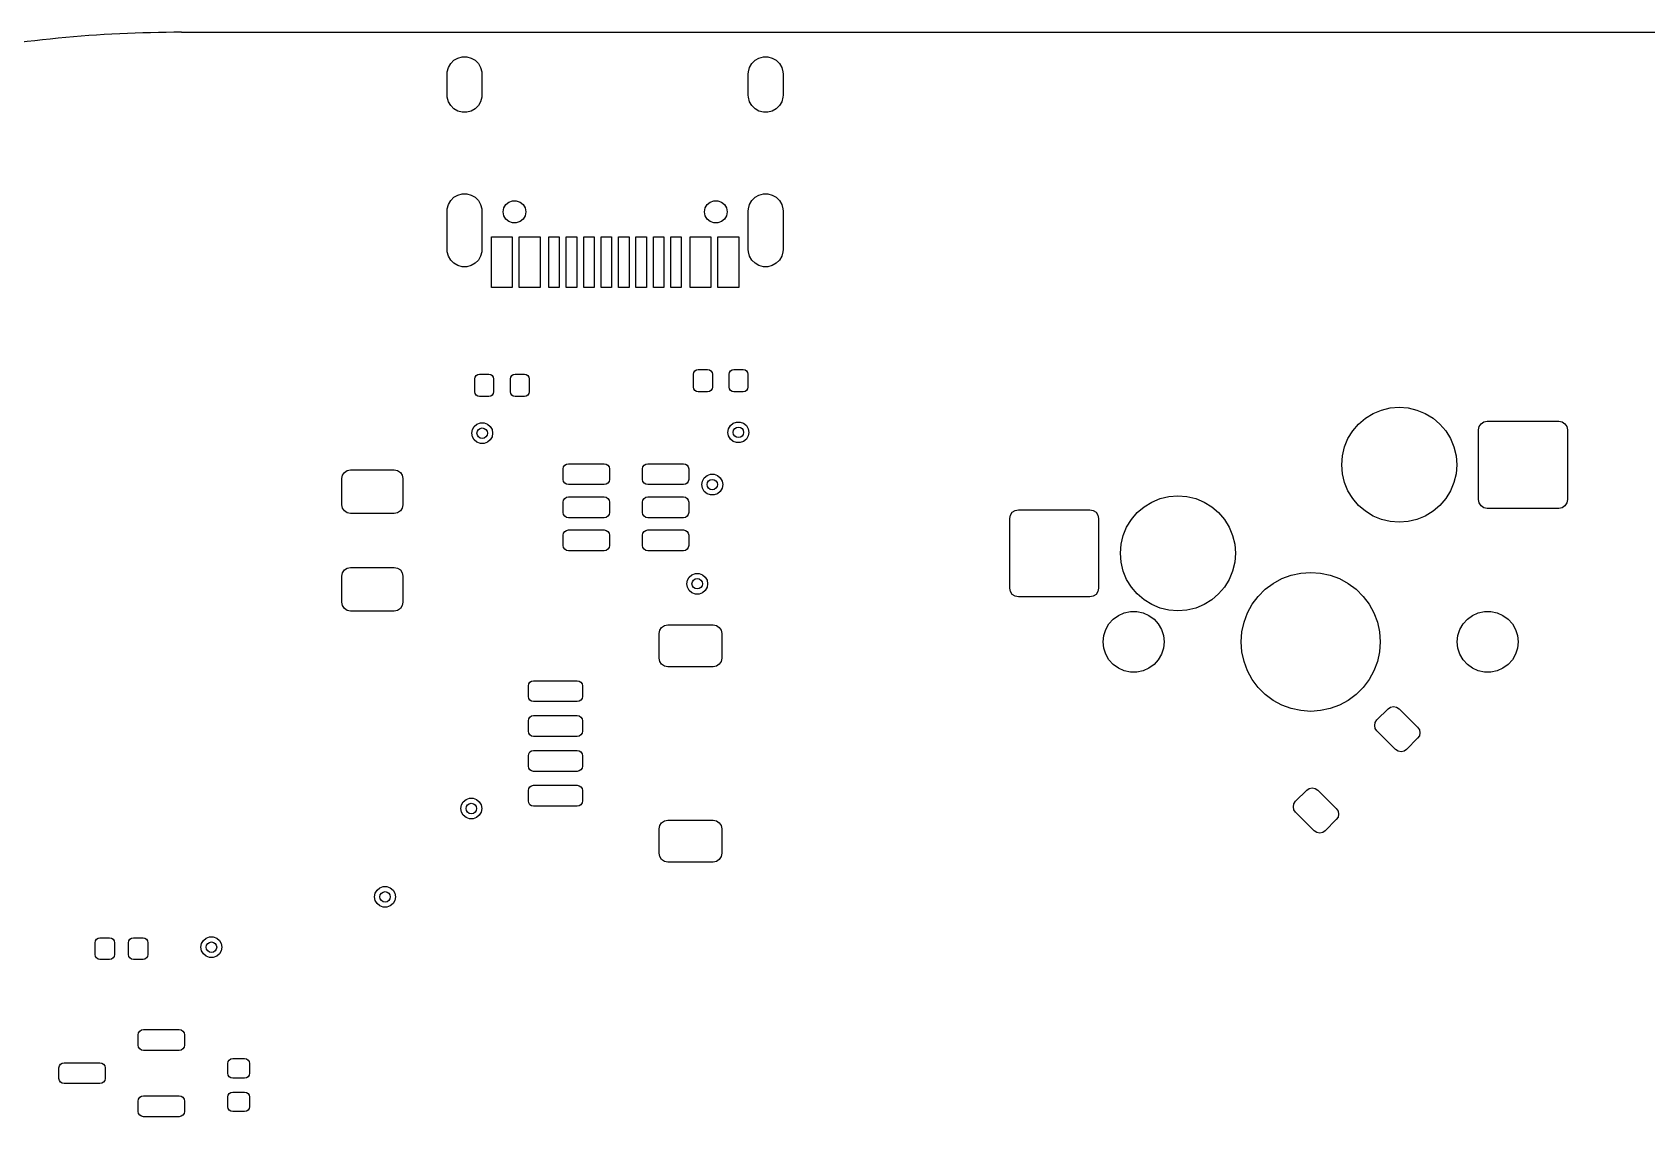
# Model space of a CAD drawing. Extents: x 101 to 518, y -308 to -134.
# Drawn here: x 427.49 to 473.81, y -164.8 to -133.7 of the extents above; entities that cross this region are included whole.
import ezdxf

# ---------------------------------------------------------------- set-up
doc = ezdxf.new("R2010")
doc.units = 0
doc.layers.add('BLACK', color=7, linetype='CONTINUOUS')

msp = doc.modelspace()

# ---------------------------------------------------------------- linework, layer by layer
at = {"layer": 'BLACK', "linetype": 'CONTINUOUS'}
for p, q in [((431.773007, -133.696311), (513.20974, -133.696311)), ((439.394018, -134.831048), (439.4278, -134.704969)), ((439.4278, -134.704969), (439.493063, -134.59193)), ((439.493063, -134.59193), (439.585359, -134.499634)), ((439.585359, -134.499634), (439.698398, -134.434371)), ((439.698398, -134.434371), (439.824477, -134.400589)), ((439.824477, -134.400589), (439.955003, -134.400589)), ((439.955003, -134.400589), (440.081082, -134.434371)), ((440.081082, -134.434371), (440.194121, -134.499634)), ((440.194121, -134.499634), (440.286417, -134.59193)), ((440.286417, -134.59193), (440.35168, -134.704969)), ((440.35168, -134.704969), (440.385462, -134.831048)), ((448.034018, -134.831048), (448.0678, -134.704969)), ((448.0678, -134.704969), (448.133063, -134.59193)), ((448.133063, -134.59193), (448.225359, -134.499634)), ((448.225359, -134.499634), (448.338398, -134.434371)), ((448.338398, -134.434371), (448.464477, -134.400589)), ((448.464477, -134.400589), (448.595003, -134.400589)), ((448.595003, -134.400589), (448.721082, -134.434371)), ((448.721082, -134.434371), (448.834121, -134.499634)), ((448.834121, -134.499634), (448.926417, -134.59193)), ((448.926417, -134.59193), (448.99168, -134.704969)), ((448.99168, -134.704969), (449.025462, -134.831048)), ((439.38974, -134.896311), (439.394018, -134.831048)), ((439.38974, -135.496311), (439.38974, -134.896311)), ((440.385462, -134.831048), (440.38974, -134.896311)), ((440.38974, -134.896311), (440.38974, -135.496311)), ((448.02974, -134.896311), (448.034018, -134.831048)), ((448.02974, -135.496311), (448.02974, -134.896311)), ((449.025462, -134.831048), (449.02974, -134.896311)), ((449.02974, -134.896311), (449.02974, -135.496311)), ((439.394018, -135.561574), (439.38974, -135.496311)), ((439.4278, -135.687653), (439.394018, -135.561574)), ((439.493063, -135.800692), (439.4278, -135.687653)), ((440.35168, -135.687653), (440.286417, -135.800692)), ((440.385462, -135.561574), (440.35168, -135.687653)), ((440.38974, -135.496311), (440.385462, -135.561574)), ((448.034018, -135.561574), (448.02974, -135.496311)), ((448.0678, -135.687653), (448.034018, -135.561574)), ((448.133063, -135.800692), (448.0678, -135.687653)), ((448.99168, -135.687653), (448.926417, -135.800692)), ((449.025462, -135.561574), (448.99168, -135.687653)), ((449.02974, -135.496311), (449.025462, -135.561574)), ((439.585359, -135.892988), (439.493063, -135.800692)), ((439.698398, -135.958251), (439.585359, -135.892988)), ((439.824477, -135.992033), (439.698398, -135.958251)), ((439.955003, -135.992033), (439.824477, -135.992033)), ((440.081082, -135.958251), (439.955003, -135.992033)), ((440.194121, -135.892988), (440.081082, -135.958251)), ((440.286417, -135.800692), (440.194121, -135.892988)), ((448.225359, -135.892988), (448.133063, -135.800692)), ((448.338398, -135.958251), (448.225359, -135.892988)), ((448.464477, -135.992033), (448.338398, -135.958251)), ((448.595003, -135.992033), (448.464477, -135.992033)), ((448.721082, -135.958251), (448.595003, -135.992033)), ((448.834121, -135.892988), (448.721082, -135.958251)), ((448.926417, -135.800692), (448.834121, -135.892988)), ((439.493063, -138.52193), (439.585359, -138.429634)), ((439.585359, -138.429634), (439.698398, -138.364371)), ((439.698398, -138.364371), (439.824477, -138.330589)), ((439.824477, -138.330589), (439.955003, -138.330589)), ((439.955003, -138.330589), (440.081082, -138.364371)), ((440.081082, -138.364371), (440.194121, -138.429634)), ((440.194121, -138.429634), (440.286417, -138.52193)), ((448.133063, -138.52193), (448.225359, -138.429634)), ((448.225359, -138.429634), (448.338398, -138.364371)), ((448.338398, -138.364371), (448.464477, -138.330589)), ((448.464477, -138.330589), (448.595003, -138.330589)), ((448.595003, -138.330589), (448.721082, -138.364371)), ((448.721082, -138.364371), (448.834121, -138.429634)), ((448.834121, -138.429634), (448.926417, -138.52193)), ((439.38974, -138.826311), (439.394018, -138.761048)), ((439.38974, -139.926311), (439.38974, -138.826311)), ((439.394018, -138.761048), (439.4278, -138.634969)), ((439.4278, -138.634969), (439.493063, -138.52193)), ((440.286417, -138.52193), (440.35168, -138.634969)), ((440.35168, -138.634969), (440.385462, -138.761048)), ((440.385462, -138.761048), (440.38974, -138.826311)), ((440.38974, -138.826311), (440.38974, -139.926311)), ((440.99474, -138.846311), (441.01434, -138.735154)), ((441.01434, -138.957468), (440.99474, -138.846311)), ((441.01434, -138.735154), (441.070776, -138.637405)), ((441.070776, -139.055217), (441.01434, -138.957468)), ((441.070776, -138.637405), (441.15724, -138.564853)), ((441.15724, -138.564853), (441.263304, -138.526248)), ((441.263304, -138.526248), (441.376176, -138.526248)), ((441.376176, -138.526248), (441.48224, -138.564853)), ((441.48224, -138.564853), (441.568704, -138.637405)), ((441.568704, -138.637405), (441.62514, -138.735154)), ((441.62514, -138.957468), (441.568704, -139.055217)), ((441.62514, -138.735154), (441.64474, -138.846311)), ((441.64474, -138.846311), (441.62514, -138.957468)), ((446.77474, -138.846311), (446.79434, -138.735154)), ((446.79434, -138.957468), (446.77474, -138.846311)), ((446.79434, -138.735154), (446.850776, -138.637405)), ((446.850776, -139.055217), (446.79434, -138.957468)), ((446.850776, -138.637405), (446.93724, -138.564853)), ((446.93724, -138.564853), (447.043304, -138.526248)), ((447.043304, -138.526248), (447.156176, -138.526248)), ((447.156176, -138.526248), (447.26224, -138.564853)), ((447.26224, -138.564853), (447.348704, -138.637405)), ((447.348704, -138.637405), (447.40514, -138.735154)), ((447.40514, -138.957468), (447.348704, -139.055217)), ((447.40514, -138.735154), (447.42474, -138.846311)), ((447.42474, -138.846311), (447.40514, -138.957468)), ((448.02974, -138.826311), (448.034018, -138.761048)), ((448.02974, -139.926311), (448.02974, -138.826311)), ((448.034018, -138.761048), (448.0678, -138.634969)), ((448.0678, -138.634969), (448.133063, -138.52193)), ((448.926417, -138.52193), (448.99168, -138.634969)), ((448.99168, -138.634969), (449.025462, -138.761048)), ((449.025462, -138.761048), (449.02974, -138.826311)), ((449.02974, -138.826311), (449.02974, -139.926311)), ((441.15724, -139.127769), (441.070776, -139.055217)), ((441.263304, -139.166374), (441.15724, -139.127769)), ((441.376176, -139.166374), (441.263304, -139.166374)), ((441.48224, -139.127769), (441.376176, -139.166374)), ((441.568704, -139.055217), (441.48224, -139.127769)), ((446.93724, -139.127769), (446.850776, -139.055217)), ((447.043304, -139.166374), (446.93724, -139.127769)), ((447.156176, -139.166374), (447.043304, -139.166374)), ((447.26224, -139.127769), (447.156176, -139.166374)), ((447.348704, -139.055217), (447.26224, -139.127769)), ((440.65974, -141.016311), (440.65974, -139.566311)), ((440.65974, -139.566311), (441.25974, -139.566311)), ((441.25974, -139.566311), (441.25974, -141.016311)), ((441.45974, -141.016311), (441.45974, -139.566311)), ((441.45974, -139.566311), (442.05974, -139.566311)), ((442.05974, -139.566311), (442.05974, -141.016311)), ((442.30974, -141.016311), (442.30974, -139.566311)), ((442.30974, -139.566311), (442.60974, -139.566311)), ((442.60974, -139.566311), (442.60974, -141.016311)), ((442.80974, -141.016311), (442.80974, -139.566311)), ((442.80974, -139.566311), (443.10974, -139.566311)), ((443.10974, -139.566311), (443.10974, -141.016311)), ((443.30974, -141.016311), (443.30974, -139.566311)), ((443.30974, -139.566311), (443.60974, -139.566311)), ((443.60974, -139.566311), (443.60974, -141.016311)), ((443.80974, -141.016311), (443.80974, -139.566311)), ((443.80974, -139.566311), (444.10974, -139.566311)), ((444.10974, -139.566311), (444.10974, -141.016311)), ((444.30974, -141.016311), (444.30974, -139.566311)), ((444.30974, -139.566311), (444.60974, -139.566311)), ((444.60974, -139.566311), (444.60974, -141.016311)), ((444.80974, -141.016311), (444.80974, -139.566311)), ((444.80974, -139.566311), (445.10974, -139.566311)), ((445.10974, -139.566311), (445.10974, -141.016311)), ((445.30974, -141.016311), (445.30974, -139.566311)), ((445.30974, -139.566311), (445.60974, -139.566311)), ((445.60974, -139.566311), (445.60974, -141.016311)), ((445.80974, -141.016311), (445.80974, -139.566311)), ((445.80974, -139.566311), (446.10974, -139.566311)), ((446.10974, -139.566311), (446.10974, -141.016311)), ((446.35974, -141.016311), (446.35974, -139.566311)), ((446.35974, -139.566311), (446.95974, -139.566311)), ((446.95974, -139.566311), (446.95974, -141.016311)), ((447.15974, -141.016311), (447.15974, -139.566311)), ((447.15974, -139.566311), (447.75974, -139.566311)), ((447.75974, -139.566311), (447.75974, -141.016311)), ((439.394018, -139.991574), (439.38974, -139.926311)), ((439.4278, -140.117653), (439.394018, -139.991574)), ((439.493063, -140.230692), (439.4278, -140.117653)), ((439.585359, -140.322988), (439.493063, -140.230692)), ((439.698398, -140.388251), (439.585359, -140.322988)), ((440.194121, -140.322988), (440.081082, -140.388251)), ((440.286417, -140.230692), (440.194121, -140.322988)), ((440.35168, -140.117653), (440.286417, -140.230692)), ((440.385462, -139.991574), (440.35168, -140.117653)), ((440.38974, -139.926311), (440.385462, -139.991574)), ((448.034018, -139.991574), (448.02974, -139.926311)), ((448.0678, -140.117653), (448.034018, -139.991574)), ((448.133063, -140.230692), (448.0678, -140.117653)), ((448.225359, -140.322988), (448.133063, -140.230692)), ((448.338398, -140.388251), (448.225359, -140.322988)), ((448.834121, -140.322988), (448.721082, -140.388251)), ((448.926417, -140.230692), (448.834121, -140.322988)), ((448.99168, -140.117653), (448.926417, -140.230692)), ((449.025462, -139.991574), (448.99168, -140.117653)), ((449.02974, -139.926311), (449.025462, -139.991574)), ((439.824477, -140.422033), (439.698398, -140.388251)), ((439.955003, -140.422033), (439.824477, -140.422033)), ((440.081082, -140.388251), (439.955003, -140.422033)), ((448.464477, -140.422033), (448.338398, -140.388251)), ((448.595003, -140.422033), (448.464477, -140.422033)), ((448.721082, -140.388251), (448.595003, -140.422033)), ((441.25974, -141.016311), (440.65974, -141.016311)), ((442.05974, -141.016311), (441.45974, -141.016311)), ((442.60974, -141.016311), (442.30974, -141.016311)), ((443.10974, -141.016311), (442.80974, -141.016311)), ((443.60974, -141.016311), (443.30974, -141.016311)), ((444.10974, -141.016311), (443.80974, -141.016311)), ((444.60974, -141.016311), (444.30974, -141.016311)), ((445.10974, -141.016311), (444.80974, -141.016311)), ((445.60974, -141.016311), (445.30974, -141.016311)), ((446.10974, -141.016311), (445.80974, -141.016311)), ((446.95974, -141.016311), (446.35974, -141.016311)), ((447.75974, -141.016311), (447.15974, -141.016311)), ((440.186006, -143.636311), (440.196282, -143.584649)), ((440.196282, -143.584649), (440.225547, -143.540852)), ((440.225547, -143.540852), (440.269344, -143.511587)), ((440.269344, -143.511587), (440.321006, -143.501311)), ((440.321006, -143.501311), (440.591006, -143.501311)), ((440.591006, -143.501311), (440.642668, -143.511587)), ((440.642668, -143.511587), (440.686465, -143.540852)), ((440.686465, -143.540852), (440.71573, -143.584649)), ((440.71573, -143.584649), (440.726006, -143.636311)), ((441.206006, -143.636311), (441.216282, -143.584649)), ((441.216282, -143.584649), (441.245547, -143.540852)), ((441.245547, -143.540852), (441.289344, -143.511587)), ((441.289344, -143.511587), (441.341006, -143.501311)), ((441.341006, -143.501311), (441.611006, -143.501311)), ((441.611006, -143.501311), (441.662668, -143.511587)), ((441.662668, -143.511587), (441.706465, -143.540852)), ((441.706465, -143.540852), (441.73573, -143.584649)), ((441.73573, -143.584649), (441.746006, -143.636311)), ((446.461007, -143.504774), (446.471283, -143.453112)), ((446.461007, -143.874774), (446.461007, -143.504774)), ((446.471283, -143.453112), (446.500548, -143.409315)), ((446.500548, -143.409315), (446.544345, -143.38005)), ((446.544345, -143.38005), (446.596007, -143.369774)), ((446.596007, -143.369774), (446.866007, -143.369774)), ((446.866007, -143.369774), (446.917669, -143.38005)), ((446.917669, -143.38005), (446.961466, -143.409315)), ((446.961466, -143.409315), (446.990731, -143.453112)), ((446.990731, -143.453112), (447.001007, -143.504774)), ((447.001007, -143.504774), (447.001007, -143.874774)), ((447.481005, -143.504774), (447.491281, -143.453112)), ((447.481005, -143.874774), (447.481005, -143.504774)), ((447.491281, -143.453112), (447.520546, -143.409315)), ((447.520546, -143.409315), (447.564343, -143.38005)), ((447.564343, -143.38005), (447.616005, -143.369774)), ((447.616005, -143.369774), (447.886005, -143.369774)), ((447.886005, -143.369774), (447.937667, -143.38005)), ((447.937667, -143.38005), (447.981464, -143.409315)), ((447.981464, -143.409315), (448.010729, -143.453112)), ((448.010729, -143.453112), (448.021005, -143.504774)), ((448.021005, -143.504774), (448.021005, -143.874774)), ((440.186006, -144.006311), (440.186006, -143.636311)), ((440.196282, -144.057973), (440.186006, -144.006311)), ((440.726006, -144.006311), (440.71573, -144.057973)), ((440.726006, -143.636311), (440.726006, -144.006311)), ((441.206006, -144.006311), (441.206006, -143.636311)), ((441.216282, -144.057973), (441.206006, -144.006311)), ((441.746006, -144.006311), (441.73573, -144.057973)), ((441.746006, -143.636311), (441.746006, -144.006311)), ((446.471283, -143.926436), (446.461007, -143.874774)), ((446.500548, -143.970233), (446.471283, -143.926436)), ((446.544345, -143.999498), (446.500548, -143.970233)), ((446.596007, -144.009774), (446.544345, -143.999498)), ((446.866007, -144.009774), (446.596007, -144.009774)), ((446.917669, -143.999498), (446.866007, -144.009774)), ((446.961466, -143.970233), (446.917669, -143.999498)), ((446.990731, -143.926436), (446.961466, -143.970233)), ((447.001007, -143.874774), (446.990731, -143.926436)), ((447.491281, -143.926436), (447.481005, -143.874774)), ((447.520546, -143.970233), (447.491281, -143.926436)), ((447.564343, -143.999498), (447.520546, -143.970233)), ((447.616005, -144.009774), (447.564343, -143.999498)), ((447.886005, -144.009774), (447.616005, -144.009774)), ((447.937667, -143.999498), (447.886005, -144.009774)), ((447.981464, -143.970233), (447.937667, -143.999498)), ((448.010729, -143.926436), (447.981464, -143.970233)), ((448.021005, -143.874774), (448.010729, -143.926436)), ((440.225547, -144.10177), (440.196282, -144.057973)), ((440.269344, -144.131035), (440.225547, -144.10177)), ((440.321006, -144.141311), (440.269344, -144.131035)), ((440.591006, -144.141311), (440.321006, -144.141311)), ((440.642668, -144.131035), (440.591006, -144.141311)), ((440.686465, -144.10177), (440.642668, -144.131035)), ((440.71573, -144.057973), (440.686465, -144.10177)), ((441.245547, -144.10177), (441.216282, -144.057973)), ((441.289344, -144.131035), (441.245547, -144.10177)), ((441.341006, -144.141311), (441.289344, -144.131035)), ((441.611006, -144.141311), (441.341006, -144.141311)), ((441.662668, -144.131035), (441.611006, -144.141311)), ((441.706465, -144.10177), (441.662668, -144.131035)), ((441.73573, -144.057973), (441.706465, -144.10177)), ((466.19777, -144.53231), (466.449531, -144.471867)), ((466.449531, -144.471867), (466.707648, -144.451553)), ((466.707648, -144.451553), (466.965765, -144.471867)), ((466.965765, -144.471867), (467.217526, -144.53231)), ((440.167427, -145.003475), (440.24724, -144.936503)), ((440.24724, -144.936503), (440.345146, -144.900869)), ((440.345146, -144.900869), (440.449334, -144.900869)), ((440.449334, -144.900869), (440.54724, -144.936503)), ((440.54724, -144.936503), (440.627053, -145.003475)), ((447.465332, -145.068705), (447.517427, -144.978475)), ((447.517427, -144.978475), (447.59724, -144.911503)), ((447.59724, -144.911503), (447.695146, -144.875869)), ((447.695146, -144.875869), (447.799334, -144.875869)), ((447.799334, -144.875869), (447.89724, -144.911503)), ((447.89724, -144.911503), (447.977053, -144.978475)), ((447.977053, -144.978475), (448.029148, -145.068705)), ((465.37277, -145.131707), (465.540922, -144.934827)), ((465.540922, -144.934827), (465.737802, -144.766675)), ((465.737802, -144.766675), (465.958564, -144.631392)), ((465.958564, -144.631392), (466.19777, -144.53231)), ((467.217526, -144.53231), (467.456732, -144.631392)), ((467.456732, -144.631392), (467.677494, -144.766675)), ((467.677494, -144.766675), (467.874374, -144.934827)), ((467.874374, -144.934827), (468.042526, -145.131707)), ((469.001678, -145.005882), (469.055871, -144.924776)), ((469.055871, -144.924776), (469.136977, -144.870583)), ((469.136977, -144.870583), (469.232648, -144.851553)), ((469.232648, -144.851553), (471.282648, -144.851553)), ((471.282648, -144.851553), (471.378319, -144.870583)), ((471.378319, -144.870583), (471.459425, -144.924776)), ((471.459425, -144.924776), (471.513618, -145.005882)), ((440.09724, -145.196311), (440.115332, -145.093705)), ((440.115332, -145.298917), (440.09724, -145.196311)), ((440.115332, -145.093705), (440.167427, -145.003475)), ((440.167427, -145.389147), (440.115332, -145.298917)), ((440.24724, -145.456119), (440.167427, -145.389147)), ((440.627053, -145.389147), (440.54724, -145.456119)), ((440.627053, -145.003475), (440.679148, -145.093705)), ((440.679148, -145.298917), (440.627053, -145.389147)), ((440.679148, -145.093705), (440.69724, -145.196311)), ((440.69724, -145.196311), (440.679148, -145.298917)), ((447.44724, -145.171311), (447.465332, -145.068705)), ((447.465332, -145.273917), (447.44724, -145.171311)), ((447.517427, -145.364147), (447.465332, -145.273917)), ((447.59724, -145.431119), (447.517427, -145.364147)), ((447.695146, -145.466753), (447.59724, -145.431119)), ((447.89724, -145.431119), (447.799334, -145.466753)), ((447.977053, -145.364147), (447.89724, -145.431119)), ((448.029148, -145.273917), (447.977053, -145.364147)), ((448.029148, -145.068705), (448.04724, -145.171311)), ((448.04724, -145.171311), (448.029148, -145.273917)), ((465.138405, -145.591675), (465.237487, -145.352469)), ((465.237487, -145.352469), (465.37277, -145.131707)), ((468.042526, -145.131707), (468.177809, -145.352469)), ((468.177809, -145.352469), (468.276891, -145.591675)), ((468.982648, -145.101553), (469.001678, -145.005882)), ((468.982648, -147.101553), (468.982648, -145.101553)), ((471.513618, -145.005882), (471.532648, -145.101553)), ((471.532648, -145.101553), (471.532648, -147.101553)), ((440.345146, -145.491753), (440.24724, -145.456119)), ((440.449334, -145.491753), (440.345146, -145.491753)), ((440.54724, -145.456119), (440.449334, -145.491753)), ((447.799334, -145.466753), (447.695146, -145.466753)), ((465.057648, -146.101553), (465.077962, -145.843436)), ((465.077962, -145.843436), (465.138405, -145.591675)), ((468.276891, -145.591675), (468.337334, -145.843436)), ((468.337334, -145.843436), (468.357648, -146.101553)), ((436.39127, -146.400641), (436.445463, -146.319535)), ((436.445463, -146.319535), (436.526569, -146.265342)), ((436.526569, -146.265342), (436.62224, -146.246312)), ((436.62224, -146.246312), (437.87224, -146.246312)), ((437.87224, -146.246312), (437.967911, -146.265342)), ((437.967911, -146.265342), (438.049017, -146.319535)), ((438.049017, -146.319535), (438.10321, -146.400641)), ((442.72224, -146.221312), (442.733658, -146.163909)), ((442.72224, -146.521312), (442.72224, -146.221312)), ((442.733658, -146.163909), (442.766174, -146.115246)), ((442.766174, -146.115246), (442.814837, -146.08273)), ((442.814837, -146.08273), (442.87224, -146.071312)), ((442.87224, -146.071312), (443.89724, -146.071312)), ((443.89724, -146.071312), (443.954643, -146.08273)), ((443.954643, -146.08273), (444.003306, -146.115246)), ((444.003306, -146.115246), (444.035822, -146.163909)), ((444.035822, -146.163909), (444.04724, -146.221312)), ((444.04724, -146.221312), (444.04724, -146.521312)), ((444.99724, -146.221312), (445.008658, -146.163909)), ((444.99724, -146.521312), (444.99724, -146.221312)), ((445.008658, -146.163909), (445.041174, -146.115246)), ((445.041174, -146.115246), (445.089837, -146.08273)), ((445.089837, -146.08273), (445.14724, -146.071312)), ((445.14724, -146.071312), (446.17224, -146.071312)), ((446.17224, -146.071312), (446.229643, -146.08273)), ((446.229643, -146.08273), (446.278306, -146.115246)), ((446.278306, -146.115246), (446.310822, -146.163909)), ((446.310822, -146.163909), (446.32224, -146.221312)), ((446.32224, -146.221312), (446.32224, -146.521312)), ((465.077962, -146.35967), (465.057648, -146.101553)), ((465.138405, -146.611431), (465.077962, -146.35967)), ((468.337334, -146.35967), (468.276891, -146.611431)), ((468.357648, -146.101553), (468.337334, -146.35967)), ((436.37224, -146.496312), (436.39127, -146.400641)), ((436.37224, -147.246312), (436.37224, -146.496312)), ((438.10321, -146.400641), (438.12224, -146.496312)), ((438.12224, -146.496312), (438.12224, -147.246312)), ((442.733658, -146.578715), (442.72224, -146.521312)), ((442.766174, -146.627378), (442.733658, -146.578715)), ((442.814837, -146.659894), (442.766174, -146.627378)), ((442.87224, -146.671312), (442.814837, -146.659894)), ((443.89724, -146.671312), (442.87224, -146.671312)), ((443.954643, -146.659894), (443.89724, -146.671312)), ((444.003306, -146.627378), (443.954643, -146.659894)), ((444.035822, -146.578715), (444.003306, -146.627378)), ((444.04724, -146.521312), (444.035822, -146.578715)), ((445.008658, -146.578715), (444.99724, -146.521312)), ((445.041174, -146.627378), (445.008658, -146.578715)), ((445.089837, -146.659894), (445.041174, -146.627378)), ((445.14724, -146.671312), (445.089837, -146.659894)), ((446.17224, -146.671312), (445.14724, -146.671312)), ((446.229643, -146.659894), (446.17224, -146.671312)), ((446.278306, -146.627378), (446.229643, -146.659894)), ((446.310822, -146.578715), (446.278306, -146.627378)), ((446.32224, -146.521312), (446.310822, -146.578715)), ((446.69724, -146.671311), (446.715332, -146.568705)), ((446.715332, -146.773917), (446.69724, -146.671311)), ((446.715332, -146.568705), (446.767427, -146.478475)), ((446.767427, -146.864147), (446.715332, -146.773917)), ((446.767427, -146.478475), (446.84724, -146.411503)), ((446.84724, -146.411503), (446.945146, -146.375869)), ((446.945146, -146.375869), (447.049334, -146.375869)), ((447.049334, -146.375869), (447.14724, -146.411503)), ((447.14724, -146.411503), (447.227053, -146.478475)), ((447.227053, -146.478475), (447.279148, -146.568705)), ((447.279148, -146.773917), (447.227053, -146.864147)), ((447.279148, -146.568705), (447.29724, -146.671311)), ((447.29724, -146.671311), (447.279148, -146.773917)), ((465.237487, -146.850637), (465.138405, -146.611431)), ((468.276891, -146.611431), (468.177809, -146.850637)), ((436.39127, -147.341983), (436.37224, -147.246312)), ((438.12224, -147.246312), (438.10321, -147.341983)), ((442.72224, -147.171311), (442.733658, -147.113908)), ((442.72224, -147.471311), (442.72224, -147.171311)), ((442.733658, -147.113908), (442.766174, -147.065245)), ((442.766174, -147.065245), (442.814837, -147.032729)), ((442.814837, -147.032729), (442.87224, -147.021311)), ((442.87224, -147.021311), (443.89724, -147.021311)), ((443.89724, -147.021311), (443.954643, -147.032729)), ((443.954643, -147.032729), (444.003306, -147.065245)), ((444.003306, -147.065245), (444.035822, -147.113908)), ((444.035822, -147.113908), (444.04724, -147.171311)), ((444.04724, -147.171311), (444.04724, -147.471311)), ((444.99724, -147.171311), (445.008658, -147.113908)), ((444.99724, -147.471311), (444.99724, -147.171311)), ((445.008658, -147.113908), (445.041174, -147.065245)), ((445.041174, -147.065245), (445.089837, -147.032729)), ((445.089837, -147.032729), (445.14724, -147.021311)), ((445.14724, -147.021311), (446.17224, -147.021311)), ((446.17224, -147.021311), (446.229643, -147.032729)), ((446.229643, -147.032729), (446.278306, -147.065245)), ((446.278306, -147.065245), (446.310822, -147.113908)), ((446.310822, -147.113908), (446.32224, -147.171311)), ((446.32224, -147.171311), (446.32224, -147.471311)), ((446.84724, -146.931119), (446.767427, -146.864147)), ((446.945146, -146.966753), (446.84724, -146.931119)), ((447.049334, -146.966753), (446.945146, -146.966753)), ((447.14724, -146.931119), (447.049334, -146.966753)), ((447.227053, -146.864147), (447.14724, -146.931119)), ((459.387802, -147.306675), (459.608564, -147.171392)), ((459.608564, -147.171392), (459.84777, -147.07231)), ((459.84777, -147.07231), (460.099531, -147.011867)), ((460.099531, -147.011867), (460.357648, -146.991553)), ((460.357648, -146.991553), (460.615765, -147.011867)), ((460.615765, -147.011867), (460.867526, -147.07231)), ((460.867526, -147.07231), (461.106732, -147.171392)), ((461.106732, -147.171392), (461.327494, -147.306675)), ((465.37277, -147.071399), (465.237487, -146.850637)), ((465.540922, -147.268279), (465.37277, -147.071399)), ((465.737802, -147.436431), (465.540922, -147.268279)), ((467.874374, -147.268279), (467.677494, -147.436431)), ((468.042526, -147.071399), (467.874374, -147.268279)), ((468.177809, -146.850637), (468.042526, -147.071399)), ((469.001678, -147.197224), (468.982648, -147.101553)), ((469.055871, -147.27833), (469.001678, -147.197224)), ((469.136977, -147.332523), (469.055871, -147.27833)), ((471.459425, -147.27833), (471.378319, -147.332523)), ((471.513618, -147.197224), (471.459425, -147.27833)), ((471.532648, -147.101553), (471.513618, -147.197224)), ((436.445463, -147.423089), (436.39127, -147.341983)), ((436.526569, -147.477282), (436.445463, -147.423089)), ((436.62224, -147.496312), (436.526569, -147.477282)), ((437.87224, -147.496312), (436.62224, -147.496312)), ((437.967911, -147.477282), (437.87224, -147.496312)), ((438.049017, -147.423089), (437.967911, -147.477282)), ((438.10321, -147.341983), (438.049017, -147.423089)), ((442.733658, -147.528714), (442.72224, -147.471311)), ((442.766174, -147.577377), (442.733658, -147.528714)), ((442.814837, -147.609893), (442.766174, -147.577377)), ((442.87224, -147.621311), (442.814837, -147.609893)), ((443.89724, -147.621311), (442.87224, -147.621311)), ((443.954643, -147.609893), (443.89724, -147.621311)), ((444.003306, -147.577377), (443.954643, -147.609893)), ((444.035822, -147.528714), (444.003306, -147.577377)), ((444.04724, -147.471311), (444.035822, -147.528714)), ((445.008658, -147.528714), (444.99724, -147.471311)), ((445.041174, -147.577377), (445.008658, -147.528714)), ((445.089837, -147.609893), (445.041174, -147.577377)), ((445.14724, -147.621311), (445.089837, -147.609893)), ((446.17224, -147.621311), (445.14724, -147.621311)), ((446.229643, -147.609893), (446.17224, -147.621311)), ((446.278306, -147.577377), (446.229643, -147.609893)), ((446.310822, -147.528714), (446.278306, -147.577377)), ((446.32224, -147.471311), (446.310822, -147.528714)), ((455.532648, -147.641553), (455.551678, -147.545882)), ((455.532648, -149.641553), (455.532648, -147.641553)), ((455.551678, -147.545882), (455.605871, -147.464776)), ((455.605871, -147.464776), (455.686977, -147.410583)), ((455.686977, -147.410583), (455.782648, -147.391553)), ((455.782648, -147.391553), (457.832648, -147.391553)), ((457.832648, -147.391553), (457.928319, -147.410583)), ((457.928319, -147.410583), (458.009425, -147.464776)), ((458.009425, -147.464776), (458.063618, -147.545882)), ((458.063618, -147.545882), (458.082648, -147.641553)), ((458.082648, -147.641553), (458.082648, -149.641553)), ((458.887487, -147.892469), (459.02277, -147.671707)), ((459.02277, -147.671707), (459.190922, -147.474827)), ((459.190922, -147.474827), (459.387802, -147.306675)), ((461.327494, -147.306675), (461.524374, -147.474827)), ((461.524374, -147.474827), (461.692526, -147.671707)), ((461.692526, -147.671707), (461.827809, -147.892469)), ((465.958564, -147.571714), (465.737802, -147.436431)), ((466.19777, -147.670796), (465.958564, -147.571714)), ((466.449531, -147.731239), (466.19777, -147.670796)), ((466.707648, -147.751553), (466.449531, -147.731239)), ((466.965765, -147.731239), (466.707648, -147.751553)), ((467.217526, -147.670796), (466.965765, -147.731239)), ((467.456732, -147.571714), (467.217526, -147.670796)), ((467.677494, -147.436431), (467.456732, -147.571714)), ((469.232648, -147.351553), (469.136977, -147.332523)), ((471.282648, -147.351553), (469.232648, -147.351553)), ((471.378319, -147.332523), (471.282648, -147.351553)), ((442.72224, -148.12131), (442.733658, -148.063907)), ((442.72224, -148.42131), (442.72224, -148.12131)), ((442.733658, -148.063907), (442.766174, -148.015244)), ((442.766174, -148.015244), (442.814837, -147.982728)), ((442.814837, -147.982728), (442.87224, -147.97131)), ((442.87224, -147.97131), (443.89724, -147.97131)), ((443.89724, -147.97131), (443.954643, -147.982728)), ((443.954643, -147.982728), (444.003306, -148.015244)), ((444.003306, -148.015244), (444.035822, -148.063907)), ((444.035822, -148.063907), (444.04724, -148.12131)), ((444.04724, -148.12131), (444.04724, -148.42131)), ((444.99724, -148.12131), (445.008658, -148.063907)), ((444.99724, -148.42131), (444.99724, -148.12131)), ((445.008658, -148.063907), (445.041174, -148.015244)), ((445.041174, -148.015244), (445.089837, -147.982728)), ((445.089837, -147.982728), (445.14724, -147.97131)), ((445.14724, -147.97131), (446.17224, -147.97131)), ((446.17224, -147.97131), (446.229643, -147.982728)), ((446.229643, -147.982728), (446.278306, -148.015244)), ((446.278306, -148.015244), (446.310822, -148.063907)), ((446.310822, -148.063907), (446.32224, -148.12131)), ((446.32224, -148.12131), (446.32224, -148.42131)), ((458.727962, -148.383436), (458.788405, -148.131675)), ((458.788405, -148.131675), (458.887487, -147.892469)), ((461.827809, -147.892469), (461.926891, -148.131675)), ((461.926891, -148.131675), (461.987334, -148.383436)), ((442.733658, -148.478713), (442.72224, -148.42131)), ((442.766174, -148.527376), (442.733658, -148.478713)), ((442.814837, -148.559892), (442.766174, -148.527376)), ((442.87224, -148.57131), (442.814837, -148.559892)), ((443.89724, -148.57131), (442.87224, -148.57131)), ((443.954643, -148.559892), (443.89724, -148.57131)), ((444.003306, -148.527376), (443.954643, -148.559892)), ((444.035822, -148.478713), (444.003306, -148.527376)), ((444.04724, -148.42131), (444.035822, -148.478713)), ((445.008658, -148.478713), (444.99724, -148.42131)), ((445.041174, -148.527376), (445.008658, -148.478713)), ((445.089837, -148.559892), (445.041174, -148.527376)), ((445.14724, -148.57131), (445.089837, -148.559892)), ((446.17224, -148.57131), (445.14724, -148.57131)), ((446.229643, -148.559892), (446.17224, -148.57131)), ((446.278306, -148.527376), (446.229643, -148.559892)), ((446.310822, -148.478713), (446.278306, -148.527376)), ((446.32224, -148.42131), (446.310822, -148.478713)), ((458.707648, -148.641553), (458.727962, -148.383436)), ((458.727962, -148.89967), (458.707648, -148.641553)), ((461.987334, -148.383436), (462.007648, -148.641553)), ((462.007648, -148.641553), (461.987334, -148.89967)), ((436.39127, -149.200639), (436.445463, -149.119533)), ((436.445463, -149.119533), (436.526569, -149.06534)), ((436.526569, -149.06534), (436.62224, -149.04631)), ((436.62224, -149.04631), (437.87224, -149.04631)), ((437.87224, -149.04631), (437.967911, -149.06534)), ((437.967911, -149.06534), (438.049017, -149.119533)), ((438.049017, -149.119533), (438.10321, -149.200639)), ((458.788405, -149.151431), (458.727962, -148.89967)), ((458.887487, -149.390637), (458.788405, -149.151431)), ((461.926891, -149.151431), (461.827809, -149.390637)), ((461.987334, -148.89967), (461.926891, -149.151431)), ((436.37224, -149.29631), (436.39127, -149.200639)), ((436.37224, -150.04631), (436.37224, -149.29631)), ((438.10321, -149.200639), (438.12224, -149.29631)), ((438.12224, -149.29631), (438.12224, -150.04631)), ((446.266006, -149.514774), (446.284098, -149.412168)), ((446.284098, -149.61738), (446.266006, -149.514774)), ((446.284098, -149.412168), (446.336193, -149.321938)), ((446.336193, -149.321938), (446.416006, -149.254966)), ((446.416006, -149.254966), (446.513912, -149.219332)), ((446.513912, -149.219332), (446.6181, -149.219332)), ((446.6181, -149.219332), (446.716006, -149.254966)), ((446.716006, -149.254966), (446.795819, -149.321938)), ((446.795819, -149.321938), (446.847914, -149.412168)), ((446.847914, -149.412168), (446.866006, -149.514774)), ((446.866006, -149.514774), (446.847914, -149.61738)), ((459.02277, -149.611399), (458.887487, -149.390637)), ((459.190922, -149.808279), (459.02277, -149.611399)), ((461.692526, -149.611399), (461.524374, -149.808279)), ((461.827809, -149.390637), (461.692526, -149.611399)), ((462.861921, -149.674664), (463.089664, -149.504178)), ((463.089664, -149.504178), (463.339352, -149.367838)), ((463.339352, -149.367838), (463.605901, -149.26842)), ((463.605901, -149.26842), (463.883886, -149.207948)), ((463.883886, -149.207948), (464.167648, -149.187653)), ((464.167648, -149.187653), (464.45141, -149.207948)), ((464.45141, -149.207948), (464.729395, -149.26842)), ((464.729395, -149.26842), (464.995944, -149.367838)), ((464.995944, -149.367838), (465.245632, -149.504178)), ((465.245632, -149.504178), (465.473375, -149.674664)), ((436.39127, -150.141981), (436.37224, -150.04631)), ((438.12224, -150.04631), (438.10321, -150.141981)), ((446.336193, -149.70761), (446.284098, -149.61738)), ((446.416006, -149.774582), (446.336193, -149.70761)), ((446.513912, -149.810216), (446.416006, -149.774582)), ((446.6181, -149.810216), (446.513912, -149.810216)), ((446.716006, -149.774582), (446.6181, -149.810216)), ((446.795819, -149.70761), (446.716006, -149.774582)), ((446.847914, -149.61738), (446.795819, -149.70761)), ((455.551678, -149.737224), (455.532648, -149.641553)), ((455.605871, -149.81833), (455.551678, -149.737224)), ((455.686977, -149.872523), (455.605871, -149.81833)), ((455.782648, -149.891553), (455.686977, -149.872523)), ((457.832648, -149.891553), (455.782648, -149.891553)), ((457.928319, -149.872523), (457.832648, -149.891553)), ((458.009425, -149.81833), (457.928319, -149.872523)), ((458.063618, -149.737224), (458.009425, -149.81833)), ((458.082648, -149.641553), (458.063618, -149.737224)), ((459.387802, -149.976431), (459.190922, -149.808279)), ((459.608564, -150.111714), (459.387802, -149.976431)), ((461.327494, -149.976431), (461.106732, -150.111714)), ((461.524374, -149.808279), (461.327494, -149.976431)), ((462.490273, -150.103569), (462.660759, -149.875826)), ((462.660759, -149.875826), (462.861921, -149.674664)), ((465.473375, -149.674664), (465.674537, -149.875826)), ((465.674537, -149.875826), (465.845023, -150.103569)), ((436.445463, -150.223087), (436.39127, -150.141981)), ((436.526569, -150.27728), (436.445463, -150.223087)), ((436.62224, -150.29631), (436.526569, -150.27728)), ((437.87224, -150.29631), (436.62224, -150.29631)), ((437.967911, -150.27728), (437.87224, -150.29631)), ((438.049017, -150.223087), (437.967911, -150.27728)), ((438.10321, -150.141981), (438.049017, -150.223087)), ((458.379758, -150.667241), (458.502159, -150.531301)), ((458.502159, -150.531301), (458.650148, -150.423781)), ((458.650148, -150.423781), (458.817258, -150.349379)), ((458.817258, -150.349379), (458.996186, -150.311346)), ((458.996186, -150.311346), (459.17911, -150.311346)), ((459.17911, -150.311346), (459.358038, -150.349379)), ((459.358038, -150.349379), (459.525148, -150.423781)), ((459.525148, -150.423781), (459.673137, -150.531301)), ((459.84777, -150.210796), (459.608564, -150.111714)), ((459.673137, -150.531301), (459.795538, -150.667241)), ((460.099531, -150.271239), (459.84777, -150.210796)), ((460.357648, -150.291553), (460.099531, -150.271239)), ((460.615765, -150.271239), (460.357648, -150.291553)), ((460.867526, -150.210796), (460.615765, -150.271239)), ((461.106732, -150.111714), (460.867526, -150.210796)), ((462.254515, -150.619806), (462.353933, -150.353257)), ((462.353933, -150.353257), (462.490273, -150.103569)), ((465.845023, -150.103569), (465.981363, -150.353257)), ((465.981363, -150.353257), (466.080781, -150.619806)), ((468.539758, -150.667241), (468.662159, -150.531301)), ((468.662159, -150.531301), (468.810148, -150.423781)), ((468.810148, -150.423781), (468.977258, -150.349379)), ((468.977258, -150.349379), (469.156186, -150.311346)), ((469.156186, -150.311346), (469.33911, -150.311346)), ((469.33911, -150.311346), (469.518038, -150.349379)), ((469.518038, -150.349379), (469.685148, -150.423781)), ((469.685148, -150.423781), (469.833137, -150.531301)), ((469.833137, -150.531301), (469.955538, -150.667241)), ((445.47224, -150.946311), (445.49127, -150.85064)), ((445.47224, -151.646311), (445.47224, -150.946311)), ((445.49127, -150.85064), (445.545463, -150.769534)), ((445.545463, -150.769534), (445.626569, -150.715341)), ((445.626569, -150.715341), (445.72224, -150.696311)), ((445.72224, -150.696311), (447.02224, -150.696311)), ((447.02224, -150.696311), (447.117911, -150.715341)), ((447.117911, -150.715341), (447.199017, -150.769534)), ((447.199017, -150.769534), (447.25321, -150.85064)), ((447.25321, -150.85064), (447.27224, -150.946311)), ((447.27224, -150.946311), (447.27224, -151.646311)), ((458.212648, -151.181553), (458.231769, -150.99963)), ((458.231769, -150.99963), (458.288296, -150.825658)), ((458.288296, -150.825658), (458.379758, -150.667241)), ((459.795538, -150.667241), (459.887, -150.825658)), ((459.887, -150.825658), (459.943527, -150.99963)), ((459.943527, -150.99963), (459.962648, -151.181553)), ((462.173748, -151.181553), (462.194043, -150.897791)), ((462.194043, -150.897791), (462.254515, -150.619806)), ((466.080781, -150.619806), (466.141253, -150.897791)), ((466.141253, -150.897791), (466.161548, -151.181553)), ((468.372648, -151.181553), (468.391769, -150.99963)), ((468.391769, -150.99963), (468.448296, -150.825658)), ((468.448296, -150.825658), (468.539758, -150.667241)), ((469.955538, -150.667241), (470.047, -150.825658)), ((470.047, -150.825658), (470.103527, -150.99963)), ((470.103527, -150.99963), (470.122648, -151.181553)), ((458.231769, -151.363476), (458.212648, -151.181553)), ((458.288296, -151.537448), (458.231769, -151.363476)), ((459.943527, -151.363476), (459.887, -151.537448)), ((459.962648, -151.181553), (459.943527, -151.363476)), ((462.194043, -151.465315), (462.173748, -151.181553)), ((462.254515, -151.7433), (462.194043, -151.465315)), ((466.141253, -151.465315), (466.080781, -151.7433)), ((466.161548, -151.181553), (466.141253, -151.465315)), ((468.391769, -151.363476), (468.372648, -151.181553)), ((468.448296, -151.537448), (468.391769, -151.363476)), ((470.103527, -151.363476), (470.047, -151.537448)), ((470.122648, -151.181553), (470.103527, -151.363476)), ((445.49127, -151.741982), (445.47224, -151.646311)), ((445.545463, -151.823088), (445.49127, -151.741982)), ((445.626569, -151.877281), (445.545463, -151.823088)), ((445.72224, -151.896311), (445.626569, -151.877281)), ((447.02224, -151.896311), (445.72224, -151.896311)), ((447.117911, -151.877281), (447.02224, -151.896311)), ((447.199017, -151.823088), (447.117911, -151.877281)), ((447.25321, -151.741982), (447.199017, -151.823088)), ((447.27224, -151.646311), (447.25321, -151.741982)), ((458.379758, -151.695865), (458.288296, -151.537448)), ((458.502159, -151.831805), (458.379758, -151.695865)), ((458.650148, -151.939325), (458.502159, -151.831805)), ((459.673137, -151.831805), (459.525148, -151.939325)), ((459.795538, -151.695865), (459.673137, -151.831805)), ((459.887, -151.537448), (459.795538, -151.695865)), ((462.353933, -152.009849), (462.254515, -151.7433)), ((466.080781, -151.7433), (465.981363, -152.009849)), ((468.539758, -151.695865), (468.448296, -151.537448)), ((468.662159, -151.831805), (468.539758, -151.695865)), ((468.810148, -151.939325), (468.662159, -151.831805)), ((469.833137, -151.831805), (469.685148, -151.939325)), ((469.955538, -151.695865), (469.833137, -151.831805)), ((470.047, -151.537448), (469.955538, -151.695865)), ((441.72224, -152.446311), (441.733658, -152.388908)), ((441.733658, -152.388908), (441.766174, -152.340245)), ((441.766174, -152.340245), (441.814837, -152.307729)), ((441.814837, -152.307729), (441.87224, -152.296311)), ((441.87224, -152.296311), (443.12224, -152.296311)), ((443.12224, -152.296311), (443.179643, -152.307729)), ((443.179643, -152.307729), (443.228306, -152.340245)), ((443.228306, -152.340245), (443.260822, -152.388908)), ((443.260822, -152.388908), (443.27224, -152.446311)), ((458.817258, -152.013727), (458.650148, -151.939325)), ((458.996186, -152.05176), (458.817258, -152.013727)), ((459.17911, -152.05176), (458.996186, -152.05176)), ((459.358038, -152.013727), (459.17911, -152.05176)), ((459.525148, -151.939325), (459.358038, -152.013727)), ((462.490273, -152.259537), (462.353933, -152.009849)), ((462.660759, -152.48728), (462.490273, -152.259537)), ((465.845023, -152.259537), (465.674537, -152.48728)), ((465.981363, -152.009849), (465.845023, -152.259537)), ((468.977258, -152.013727), (468.810148, -151.939325)), ((469.156186, -152.05176), (468.977258, -152.013727)), ((469.33911, -152.05176), (469.156186, -152.05176)), ((469.518038, -152.013727), (469.33911, -152.05176)), ((469.685148, -151.939325), (469.518038, -152.013727)), ((441.72224, -152.746311), (441.72224, -152.446311)), ((441.733658, -152.803714), (441.72224, -152.746311)), ((441.766174, -152.852377), (441.733658, -152.803714)), ((441.814837, -152.884893), (441.766174, -152.852377)), ((443.228306, -152.852377), (443.179643, -152.884893)), ((443.260822, -152.803714), (443.228306, -152.852377)), ((443.27224, -152.746311), (443.260822, -152.803714)), ((443.27224, -152.446311), (443.27224, -152.746311)), ((462.861921, -152.688442), (462.660759, -152.48728)), ((463.089664, -152.858928), (462.861921, -152.688442)), ((465.473375, -152.688442), (465.245632, -152.858928)), ((465.674537, -152.48728), (465.473375, -152.688442)), ((441.766174, -153.340245), (441.814837, -153.307729)), ((441.87224, -152.896311), (441.814837, -152.884893)), ((441.814837, -153.307729), (441.87224, -153.296311)), ((443.12224, -152.896311), (441.87224, -152.896311)), ((441.87224, -153.296311), (443.12224, -153.296311)), ((443.179643, -152.884893), (443.12224, -152.896311)), ((443.12224, -153.296311), (443.179643, -153.307729)), ((443.179643, -153.307729), (443.228306, -153.340245)), ((463.339352, -152.995268), (463.089664, -152.858928)), ((463.605901, -153.094686), (463.339352, -152.995268)), ((463.883886, -153.155158), (463.605901, -153.094686)), ((464.167648, -153.175453), (463.883886, -153.155158)), ((464.45141, -153.155158), (464.167648, -153.175453)), ((464.729395, -153.094686), (464.45141, -153.155158)), ((464.995944, -152.995268), (464.729395, -153.094686)), ((465.245632, -152.858928), (464.995944, -152.995268)), ((466.06958, -153.417722), (466.387778, -153.099524)), ((466.387778, -153.099524), (466.460773, -153.05075)), ((466.460773, -153.05075), (466.546877, -153.033623)), ((466.546877, -153.033623), (466.632981, -153.05075)), ((466.632981, -153.05075), (466.705976, -153.099524)), ((466.705976, -153.099524), (467.236306, -153.629854)), ((441.72224, -153.446311), (441.733658, -153.388908)), ((441.72224, -153.746311), (441.72224, -153.446311)), ((441.733658, -153.803714), (441.72224, -153.746311)), ((441.733658, -153.388908), (441.766174, -153.340245)), ((443.228306, -153.340245), (443.260822, -153.388908)), ((443.260822, -153.388908), (443.27224, -153.446311)), ((443.27224, -153.746311), (443.260822, -153.803714)), ((443.27224, -153.446311), (443.27224, -153.746311)), ((466.003679, -153.576821), (466.020806, -153.490717)), ((466.020806, -153.662925), (466.003679, -153.576821)), ((466.020806, -153.490717), (466.06958, -153.417722)), ((466.06958, -153.73592), (466.020806, -153.662925)), ((466.59991, -154.26625), (466.06958, -153.73592)), ((467.236306, -153.629854), (467.28508, -153.702849)), ((467.28508, -153.702849), (467.302207, -153.788953)), ((441.766174, -153.852377), (441.733658, -153.803714)), ((441.814837, -153.884893), (441.766174, -153.852377)), ((441.87224, -153.896311), (441.814837, -153.884893)), ((443.12224, -153.896311), (441.87224, -153.896311)), ((443.179643, -153.884893), (443.12224, -153.896311)), ((443.228306, -153.852377), (443.179643, -153.884893)), ((443.260822, -153.803714), (443.228306, -153.852377)), ((467.236306, -153.948052), (466.918108, -154.26625)), ((467.28508, -153.875057), (467.236306, -153.948052)), ((467.302207, -153.788953), (467.28508, -153.875057)), ((441.72224, -154.446311), (441.733658, -154.388908)), ((441.72224, -154.746311), (441.72224, -154.446311)), ((441.733658, -154.388908), (441.766174, -154.340245)), ((441.766174, -154.340245), (441.814837, -154.307729)), ((441.814837, -154.307729), (441.87224, -154.296311)), ((441.87224, -154.296311), (443.12224, -154.296311)), ((443.12224, -154.296311), (443.179643, -154.307729)), ((443.179643, -154.307729), (443.228306, -154.340245)), ((443.228306, -154.340245), (443.260822, -154.388908)), ((443.260822, -154.388908), (443.27224, -154.446311)), ((443.27224, -154.446311), (443.27224, -154.746311)), ((466.672905, -154.315024), (466.59991, -154.26625)), ((466.759009, -154.332151), (466.672905, -154.315024)), ((466.845113, -154.315024), (466.759009, -154.332151)), ((466.918108, -154.26625), (466.845113, -154.315024)), ((441.733658, -154.803714), (441.72224, -154.746311)), ((441.766174, -154.852377), (441.733658, -154.803714)), ((441.814837, -154.884893), (441.766174, -154.852377)), ((441.87224, -154.896311), (441.814837, -154.884893)), ((443.12224, -154.896311), (441.87224, -154.896311)), ((443.179643, -154.884893), (443.12224, -154.896311)), ((443.228306, -154.852377), (443.179643, -154.884893)), ((443.260822, -154.803714), (443.228306, -154.852377)), ((443.27224, -154.746311), (443.260822, -154.803714)), ((441.72224, -155.446311), (441.733658, -155.388908)), ((441.72224, -155.746311), (441.72224, -155.446311)), ((441.733658, -155.388908), (441.766174, -155.340245)), ((441.766174, -155.340245), (441.814837, -155.307729)), ((441.814837, -155.307729), (441.87224, -155.296311)), ((441.87224, -155.296311), (443.12224, -155.296311)), ((443.12224, -155.296311), (443.179643, -155.307729)), ((443.179643, -155.307729), (443.228306, -155.340245)), ((443.228306, -155.340245), (443.260822, -155.388908)), ((443.260822, -155.388908), (443.27224, -155.446311)), ((443.27224, -155.446311), (443.27224, -155.746311)), ((463.736128, -155.751174), (464.054326, -155.432976)), ((464.054326, -155.432976), (464.127321, -155.384202)), ((464.127321, -155.384202), (464.213425, -155.367075)), ((464.213425, -155.367075), (464.299529, -155.384202)), ((464.299529, -155.384202), (464.372524, -155.432976)), ((464.372524, -155.432976), (464.902854, -155.963306)), ((439.78474, -155.962362), (439.802832, -155.859756)), ((439.802832, -156.064968), (439.78474, -155.962362)), ((439.802832, -155.859756), (439.854927, -155.769526)), ((439.854927, -156.155198), (439.802832, -156.064968)), ((439.854927, -155.769526), (439.93474, -155.702554)), ((439.93474, -155.702554), (440.032646, -155.66692)), ((440.032646, -155.66692), (440.136834, -155.66692)), ((440.136834, -155.66692), (440.23474, -155.702554)), ((440.23474, -155.702554), (440.314553, -155.769526)), ((440.314553, -155.769526), (440.366648, -155.859756)), ((440.366648, -156.064968), (440.314553, -156.155198)), ((440.366648, -155.859756), (440.38474, -155.962362)), ((440.38474, -155.962362), (440.366648, -156.064968)), ((441.733658, -155.803714), (441.72224, -155.746311)), ((441.766174, -155.852377), (441.733658, -155.803714)), ((441.814837, -155.884893), (441.766174, -155.852377)), ((441.87224, -155.896311), (441.814837, -155.884893)), ((443.12224, -155.896311), (441.87224, -155.896311)), ((443.179643, -155.884893), (443.12224, -155.896311)), ((443.228306, -155.852377), (443.179643, -155.884893)), ((443.260822, -155.803714), (443.228306, -155.852377)), ((443.27224, -155.746311), (443.260822, -155.803714)), ((463.670227, -155.910273), (463.687354, -155.824169)), ((463.687354, -155.996377), (463.670227, -155.910273)), ((463.687354, -155.824169), (463.736128, -155.751174)), ((463.736128, -156.069372), (463.687354, -155.996377)), ((464.266458, -156.599702), (463.736128, -156.069372)), ((464.902854, -155.963306), (464.951628, -156.036301)), ((464.951628, -156.036301), (464.968755, -156.122405)), ((439.93474, -156.22217), (439.854927, -156.155198)), ((440.032646, -156.257804), (439.93474, -156.22217)), ((440.136834, -156.257804), (440.032646, -156.257804)), ((440.23474, -156.22217), (440.136834, -156.257804)), ((440.314553, -156.155198), (440.23474, -156.22217)), ((445.47224, -156.546311), (445.49127, -156.45064)), ((445.47224, -157.246311), (445.47224, -156.546311)), ((445.49127, -156.45064), (445.545463, -156.369534)), ((445.545463, -156.369534), (445.626569, -156.315341)), ((445.626569, -156.315341), (445.72224, -156.296311)), ((445.72224, -156.296311), (447.02224, -156.296311)), ((447.02224, -156.296311), (447.117911, -156.315341)), ((447.117911, -156.315341), (447.199017, -156.369534)), ((447.199017, -156.369534), (447.25321, -156.45064)), ((447.25321, -156.45064), (447.27224, -156.546311)), ((447.27224, -156.546311), (447.27224, -157.246311)), ((464.902854, -156.281504), (464.584656, -156.599702)), ((464.951628, -156.208509), (464.902854, -156.281504)), ((464.968755, -156.122405), (464.951628, -156.208509)), ((464.339453, -156.648476), (464.266458, -156.599702)), ((464.425557, -156.665603), (464.339453, -156.648476)), ((464.511661, -156.648476), (464.425557, -156.665603)), ((464.584656, -156.599702), (464.511661, -156.648476)), ((445.49127, -157.341982), (445.47224, -157.246311)), ((445.545463, -157.423088), (445.49127, -157.341982)), ((445.626569, -157.477281), (445.545463, -157.423088)), ((445.72224, -157.496311), (445.626569, -157.477281)), ((447.117911, -157.477281), (447.02224, -157.496311)), ((447.199017, -157.423088), (447.117911, -157.477281)), ((447.25321, -157.341982), (447.199017, -157.423088)), ((447.27224, -157.246311), (447.25321, -157.341982)), ((447.02224, -157.496311), (445.72224, -157.496311)), ((437.30974, -158.496311), (437.327832, -158.393705)), ((437.327832, -158.393705), (437.379927, -158.303475)), ((437.379927, -158.303475), (437.45974, -158.236503)), ((437.45974, -158.236503), (437.557646, -158.200869)), ((437.557646, -158.200869), (437.661834, -158.200869)), ((437.661834, -158.200869), (437.75974, -158.236503)), ((437.75974, -158.236503), (437.839553, -158.303475)), ((437.839553, -158.303475), (437.891648, -158.393705)), ((437.891648, -158.393705), (437.90974, -158.496311)), ((437.327832, -158.598917), (437.30974, -158.496311)), ((437.379927, -158.689147), (437.327832, -158.598917)), ((437.45974, -158.756119), (437.379927, -158.689147)), ((437.557646, -158.791753), (437.45974, -158.756119)), ((437.661834, -158.791753), (437.557646, -158.791753)), ((437.75974, -158.756119), (437.661834, -158.791753)), ((437.839553, -158.689147), (437.75974, -158.756119)), ((437.891648, -158.598917), (437.839553, -158.689147)), ((437.90974, -158.496311), (437.891648, -158.598917)), ((429.288107, -159.81039), (429.298764, -159.756814)), ((429.298764, -159.756814), (429.329112, -159.711395)), ((429.329112, -159.711395), (429.374531, -159.681047)), ((429.374531, -159.681047), (429.428107, -159.67039)), ((429.428107, -159.67039), (429.708107, -159.67039)), ((429.708107, -159.67039), (429.761683, -159.681047)), ((429.761683, -159.681047), (429.807102, -159.711395)), ((429.807102, -159.711395), (429.83745, -159.756814)), ((429.83745, -159.756814), (429.848107, -159.81039)), ((430.248107, -159.81039), (430.258764, -159.756814)), ((430.258764, -159.756814), (430.289112, -159.711395)), ((430.289112, -159.711395), (430.334531, -159.681047)), ((430.334531, -159.681047), (430.388107, -159.67039)), ((430.388107, -159.67039), (430.668107, -159.67039)), ((430.668107, -159.67039), (430.721683, -159.681047)), ((430.721683, -159.681047), (430.767102, -159.711395)), ((430.767102, -159.711395), (430.79745, -159.756814)), ((430.79745, -159.756814), (430.808107, -159.81039)), ((432.346598, -159.837168), (432.398693, -159.746938)), ((432.398693, -159.746938), (432.478506, -159.679966)), ((432.478506, -159.679966), (432.576412, -159.644332)), ((432.576412, -159.644332), (432.6806, -159.644332)), ((432.6806, -159.644332), (432.778506, -159.679966)), ((432.778506, -159.679966), (432.858319, -159.746938)), ((432.858319, -159.746938), (432.910414, -159.837168)), ((429.288107, -160.15039), (429.288107, -159.81039)), ((429.298764, -160.203966), (429.288107, -160.15039)), ((429.329112, -160.249385), (429.298764, -160.203966)), ((429.374531, -160.279733), (429.329112, -160.249385)), ((429.807102, -160.249385), (429.761683, -160.279733)), ((429.83745, -160.203966), (429.807102, -160.249385)), ((429.848107, -160.15039), (429.83745, -160.203966)), ((429.848107, -159.81039), (429.848107, -160.15039)), ((430.248107, -160.15039), (430.248107, -159.81039)), ((430.258764, -160.203966), (430.248107, -160.15039)), ((430.289112, -160.249385), (430.258764, -160.203966)), ((430.334531, -160.279733), (430.289112, -160.249385)), ((430.767102, -160.249385), (430.721683, -160.279733)), ((430.79745, -160.203966), (430.767102, -160.249385)), ((430.808107, -160.15039), (430.79745, -160.203966)), ((430.808107, -159.81039), (430.808107, -160.15039)), ((432.328506, -159.939774), (432.346598, -159.837168)), ((432.346598, -160.04238), (432.328506, -159.939774)), ((432.398693, -160.13261), (432.346598, -160.04238)), ((432.478506, -160.199582), (432.398693, -160.13261)), ((432.576412, -160.235216), (432.478506, -160.199582)), ((432.6806, -160.235216), (432.576412, -160.235216)), ((432.778506, -160.199582), (432.6806, -160.235216)), ((432.858319, -160.13261), (432.778506, -160.199582)), ((432.910414, -160.04238), (432.858319, -160.13261)), ((432.910414, -159.837168), (432.928506, -159.939774)), ((432.928506, -159.939774), (432.910414, -160.04238)), ((429.428107, -160.29039), (429.374531, -160.279733)), ((429.708107, -160.29039), (429.428107, -160.29039)), ((429.761683, -160.279733), (429.708107, -160.29039)), ((430.388107, -160.29039), (430.334531, -160.279733)), ((430.668107, -160.29039), (430.388107, -160.29039)), ((430.721683, -160.279733), (430.668107, -160.29039)), ((430.528506, -162.452275), (430.539924, -162.394872)), ((430.528506, -162.752275), (430.528506, -162.452275)), ((430.539924, -162.394872), (430.57244, -162.346209)), ((430.57244, -162.346209), (430.621103, -162.313693)), ((430.621103, -162.313693), (430.678506, -162.302275)), ((430.678506, -162.302275), (431.703506, -162.302275)), ((431.703506, -162.302275), (431.760909, -162.313693)), ((431.760909, -162.313693), (431.809572, -162.346209)), ((431.809572, -162.346209), (431.842088, -162.394872)), ((431.842088, -162.394872), (431.853506, -162.452275)), ((431.853506, -162.452275), (431.853506, -162.752275)), ((430.539924, -162.809678), (430.528506, -162.752275)), ((430.57244, -162.858341), (430.539924, -162.809678)), ((430.621103, -162.890857), (430.57244, -162.858341)), ((430.678506, -162.902275), (430.621103, -162.890857)), ((431.703506, -162.902275), (430.678506, -162.902275)), ((431.760909, -162.890857), (431.703506, -162.902275)), ((431.809572, -162.858341), (431.760909, -162.890857)), ((431.842088, -162.809678), (431.809572, -162.858341)), ((431.853506, -162.752275), (431.842088, -162.809678)), ((428.253506, -163.402274), (428.264924, -163.344871)), ((428.253506, -163.702274), (428.253506, -163.402274)), ((428.264924, -163.344871), (428.29744, -163.296208)), ((428.29744, -163.296208), (428.346103, -163.263692)), ((428.346103, -163.263692), (428.403506, -163.252274)), ((428.403506, -163.252274), (429.428506, -163.252274)), ((429.428506, -163.252274), (429.485909, -163.263692)), ((429.485909, -163.263692), (429.534572, -163.296208)), ((429.534572, -163.296208), (429.567088, -163.344871)), ((429.567088, -163.344871), (429.578506, -163.402274)), ((429.578506, -163.402274), (429.578506, -163.702274)), ((433.09974, -163.276311), (433.110397, -163.222735)), ((433.09974, -163.556311), (433.09974, -163.276311)), ((433.110397, -163.222735), (433.140745, -163.177316)), ((433.140745, -163.177316), (433.186164, -163.146968)), ((433.186164, -163.146968), (433.23974, -163.136311)), ((433.23974, -163.136311), (433.57974, -163.136311)), ((433.57974, -163.136311), (433.633316, -163.146968)), ((433.633316, -163.146968), (433.678735, -163.177316)), ((433.678735, -163.177316), (433.709083, -163.222735)), ((433.709083, -163.222735), (433.71974, -163.276311)), ((433.71974, -163.276311), (433.71974, -163.556311)), ((428.264924, -163.759677), (428.253506, -163.702274)), ((428.29744, -163.80834), (428.264924, -163.759677)), ((428.346103, -163.840856), (428.29744, -163.80834)), ((428.403506, -163.852274), (428.346103, -163.840856)), ((429.428506, -163.852274), (428.403506, -163.852274)), ((429.485909, -163.840856), (429.428506, -163.852274)), ((429.534572, -163.80834), (429.485909, -163.840856)), ((429.567088, -163.759677), (429.534572, -163.80834)), ((429.578506, -163.702274), (429.567088, -163.759677)), ((433.110397, -163.609887), (433.09974, -163.556311)), ((433.140745, -163.655306), (433.110397, -163.609887)), ((433.186164, -163.685654), (433.140745, -163.655306)), ((433.23974, -163.696311), (433.186164, -163.685654)), ((433.57974, -163.696311), (433.23974, -163.696311)), ((433.633316, -163.685654), (433.57974, -163.696311)), ((433.678735, -163.655306), (433.633316, -163.685654)), ((433.709083, -163.609887), (433.678735, -163.655306)), ((433.71974, -163.556311), (433.709083, -163.609887)), ((430.528506, -164.352273), (430.539924, -164.29487)), ((430.528506, -164.652273), (430.528506, -164.352273)), ((430.539924, -164.29487), (430.57244, -164.246207)), ((430.57244, -164.246207), (430.621103, -164.213691)), ((430.621103, -164.213691), (430.678506, -164.202273)), ((430.678506, -164.202273), (431.703506, -164.202273)), ((431.703506, -164.202273), (431.760909, -164.213691)), ((431.760909, -164.213691), (431.809572, -164.246207)), ((431.809572, -164.246207), (431.842088, -164.29487)), ((431.842088, -164.29487), (431.853506, -164.352273)), ((431.853506, -164.352273), (431.853506, -164.652273)), ((433.09974, -164.236311), (433.110397, -164.182735)), ((433.09974, -164.516311), (433.09974, -164.236311)), ((433.110397, -164.182735), (433.140745, -164.137316)), ((433.140745, -164.137316), (433.186164, -164.106968)), ((433.186164, -164.106968), (433.23974, -164.096311)), ((433.23974, -164.096311), (433.57974, -164.096311)), ((433.57974, -164.096311), (433.633316, -164.106968)), ((433.633316, -164.106968), (433.678735, -164.137316)), ((433.678735, -164.137316), (433.709083, -164.182735)), ((433.709083, -164.182735), (433.71974, -164.236311)), ((433.71974, -164.236311), (433.71974, -164.516311)), ((430.539924, -164.709676), (430.528506, -164.652273)), ((430.57244, -164.758339), (430.539924, -164.709676)), ((430.621103, -164.790855), (430.57244, -164.758339)), ((430.678506, -164.802273), (430.621103, -164.790855)), ((431.703506, -164.802273), (430.678506, -164.802273)), ((431.760909, -164.790855), (431.703506, -164.802273)), ((431.809572, -164.758339), (431.760909, -164.790855)), ((431.842088, -164.709676), (431.809572, -164.758339)), ((431.853506, -164.652273), (431.842088, -164.709676)), ((433.110397, -164.569887), (433.09974, -164.516311)), ((433.140745, -164.615306), (433.110397, -164.569887)), ((433.186164, -164.645654), (433.140745, -164.615306)), ((433.23974, -164.656311), (433.186164, -164.645654)), ((433.57974, -164.656311), (433.23974, -164.656311)), ((433.633316, -164.645654), (433.57974, -164.656311)), ((433.678735, -164.615306), (433.633316, -164.645654)), ((433.709083, -164.569887), (433.678735, -164.615306)), ((433.71974, -164.516311), (433.709083, -164.569887))]:
    msp.add_line(p, q, dxfattribs=at)
at = {"layer": 'BLACK'}
for centre in [(440.39724, -145.196311), (447.74724, -145.171311), (446.99724, -146.671311), (446.566006, -149.514774), (440.08474, -155.962362), (437.60974, -158.496311), (432.628506, -159.939774)]:
    msp.add_circle(centre, 0.15, dxfattribs=at)
msp.add_arc((431.773, -170.6963), 36.999987, 89.9999892, 101.0017488, dxfattribs=at)

doc.saveas('drawing.dxf')
